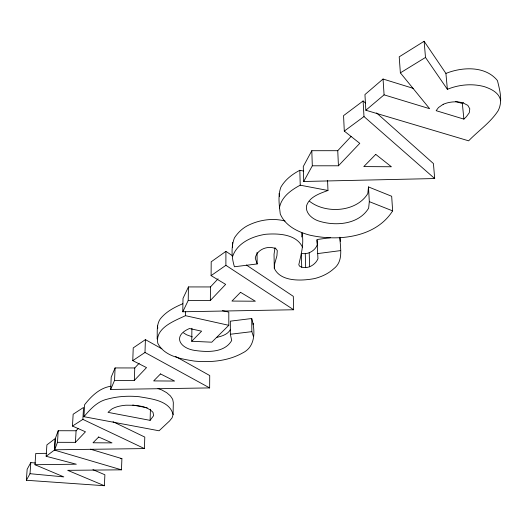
<?xml version="1.0" encoding="UTF-8"?>
<svg xmlns="http://www.w3.org/2000/svg" width="527" height="527" viewBox="0 0 527 527"><rect width="100%" height="100%" fill="white"/><g stroke="black" fill="none" stroke-linecap="round" stroke-linejoin="round"><path stroke-width="0.79" d="M246.333 264.995L293.308 296.345L293.644 309.757L182.777 311.773L188.225 300.456L210.352 300.469L225.655 284.382L211.103 275.628L225.892 265.325L225.912 251.366L232.717 255.911M191.914 328.268L191.729 341.272L211.782 342.194L228.804 325.317L228.804 312.109L222.42 310.66M139.187 363.228L134.767 367.958L115.09 367.932L111.21 377.115L110.663 389.46L209.641 387.912L209.726 375.54L175.425 356.384M210.352 300.469L210.451 286.945L218.066 278.803M211.103 275.628L211.195 261.8L225.912 251.366M188.225 300.456L188.435 286.932L210.451 286.945M182.777 311.773L183.014 298.401L188.435 286.932M191.729 341.272L201.61 331.173L189.463 328.519C172.421 335.785 179.582 348.024 194.364 350.363C206.841 352.227 224.561 353.031 231.709 340.468L230.352 334.256L230.345 321.16L251.735 318.525C255.252 330.284 255.806 346.502 242.888 352.82C228.263 361.081 210.767 362.622 194.305 361.081C181.123 358.913 164.543 356.43 157.784 343.275C154.931 327.866 174.595 320.851 185.471 315.68L185.537 311.76M253.23 324.724L253.256 323.262M110.894 386.219C99.643 387.938 91.329 396.152 84.603 404.736L83.958 416.692L159.062 430.783L169.589 420.928L172.118 417.792L173.073 414.591L173.324 402.588L172.678 399.282L170.412 395.902L166.723 392.707L161.809 389.954L157.968 388.518M157.125 339.006C157.573 331.595 155.92 322.972 161.769 317.175C167.474 310.884 175.109 307.037 182.797 303.73M150.103 420.355L153.627 415.651L152.995 412.345C146.256 405.237 135.057 405.204 125.887 405.217A23.748 9.749 1.8 0 0 111.388 409.321L108.035 412.358L150.103 420.355L150.426 409.229M78.312 428.385L76.086 430.763L58.22 430.73L55.388 438.319L54.65 449.801L144.431 448.582L144.787 437.074L113.048 421.732M110.663 389.46L114.55 380.395L134.326 380.422L146.519 367.602L132.764 360.633L144.997 352.471L145.406 339.625L161.848 348.802M134.326 380.422L134.767 367.958M132.764 360.633L133.232 347.899L145.406 339.625M92.95 469.669L104.886 474.768L104.392 485.723L67.68 470.328L121.473 469.827L121.908 458.635L90.492 449.208M114.55 380.395L115.09 367.932M72.462 426.066L82.884 419.387L83.529 407.463L73.148 414.242L72.462 426.066L85.466 431.797L75.433 442.351L57.489 442.318L54.65 449.801M75.433 442.351L76.086 430.763M57.489 442.318L58.22 430.73M46.145 456.277L54.406 450.078L55.144 438.602L46.903 444.893L46.145 456.277L76.296 464.208L34.973 464.715L35.77 453.457L46.475 453.325M104.392 485.723L26.35 480.268L30.013 473.701L30.816 462.581L35.619 463.042M26.35 480.268L27.16 469.247L30.816 462.581M365.843 110.235L384.084 94.853L429.63 108.7L400.375 72.858L399.209 56.83L424.13 41.277L445.914 73.431C462.225 66.87 485.413 65.664 497.468 80.624C499.761 90.229 502.989 101.382 498.153 110.69C490.466 122.613 478.371 130.736 468.635 140.828L365.843 110.235L364.947 94.564L383.05 79.03L413.484 88.431M301.694 236.952L302.043 232.908C304.119 244.297 301.167 254.06 298.783 264.831L299.804 266.385C306.556 269.923 315.179 265.443 317.952 258.744L316.964 239.515L330.383 237.73M339.895 237.255C340.159 247.927 343.808 261.03 333.782 268.717C328.459 273.599 321.766 276.695 314.823 278.513C302.215 280.957 280.568 282.189 274.29 268.263L274.692 263.763L276.912 255.826L277.301 250.575L276.102 248.928C268.52 244.956 256.761 249.264 255.259 258.125L257.163 263.948L234.436 266.761C231.564 257.677 230.984 246.801 234.429 237.881C237.644 233.006 241.807 228.817 246.946 225.984C258.526 219.924 272.281 217.763 285.041 220.991M303.75 171.071L299.81 170.307C292.169 174.259 285.133 179.694 280.825 187.269C277.775 195.813 279.251 205.161 280.265 213.975C285.318 225.912 297.9 232.025 309.784 235.141C338.235 241.597 375.758 237.611 392.641 210.879L391.68 196.268L368.485 186.933L367.813 193.541C356.614 212.144 325.811 214.081 309.599 201.327M368.485 186.933L369.315 201.643L368.637 208.178C358.446 224.983 334.335 226.544 317.366 220.556C311.602 218.231 305.686 213.06 306.404 206.268C309.02 196.881 319.81 193.481 327.972 190.478L327.563 180.333M275.041 247.591L274.04 254.337L274.29 268.263M279.435 207.987C281.22 197.065 291.088 190.023 300.238 185.188L327.972 190.478M232.559 256.57C237.275 242.789 252.222 236.327 265.621 234.284C278.276 233.263 296.266 234.074 302.458 247.091M351.14 136.368L337.754 150.696L311.8 150.709L303.269 166.558L303.723 181.486L434.683 178.541L433.431 163.568L376.561 112.936M303.723 181.486L312.313 165.801L311.8 150.709M230.562 329.289C227.993 334.408 221.893 336.226 216.689 337.399M83.958 416.692C90.308 409.229 97.238 401.436 107.231 399.163C117.626 396.297 128.529 395.665 139.24 396.732C151.19 398.853 169.635 400.441 173.073 414.591M312.313 165.801L338.433 165.788L359.776 143.344L344.296 131.098L343.558 115.637L363.11 100.96L365.554 103.134M443.214 104.3L438.497 107.528L436.152 110.683L463.879 119.115L462.35 103.523L463.352 102.541M463.879 119.115L466.395 116.684L469.267 112.778L469.794 108.819L467.824 105.367L463.213 102.989A18.649 10.909 -7.5 0 0 443.214 104.3M344.296 131.098L363.986 116.559L363.11 100.96M301.727 267.294L301.332 253.349C307.972 254.949 314.889 250.865 317.458 244.699L317.037 240.253M400.375 72.858L425.493 57.45L424.13 41.277M425.493 57.45L447.377 89.307C459.024 84.564 472.172 83.338 484.359 86.652C491.236 88.977 499.392 92.785 500.65 100.789M317.458 253.619L340.482 250.615M230.352 334.256L251.847 331.654L253.382 336.338M120.288 458.648L121.908 458.635M30.013 473.701L63.78 476.882L34.973 464.715M132.738 405.006L147.231 407.812M185.471 315.68L228.804 325.317M192.375 336.891L186.565 334.777L183.594 332.906M54.406 450.078L121.473 469.827M455.46 101.395L462.35 103.523M369.315 201.643L392.641 210.879M82.884 419.387L144.431 448.582M144.997 352.471L209.641 387.912M225.892 265.325L293.644 309.757M363.986 116.559L434.683 178.541M157.487 325.982L157.81 328.143M279.139 193.356L279.554 196.387M339.935 237.275L340.33 241.307M445.914 73.431L447.377 89.307M383.05 79.03L384.084 94.853M337.754 150.696L338.433 165.788M309.211 252.881L309.652 266.833M305.271 253.724L305.693 267.663M299.81 170.307L300.238 185.188M232.539 242.506L232.598 247.235M257.038 252.433L257.163 263.948M251.735 318.525L251.847 331.654M98.668 437.015L93.022 442.772L112.014 442.891L98.668 437.015M160.518 373.926L153.66 380.916L174.582 381.054L160.518 373.926M240.536 292.307L231.946 301.069L255.351 301.22L240.536 292.307M375.751 154.391L363.795 166.591L391.39 166.763L375.751 154.391"/></g></svg>
